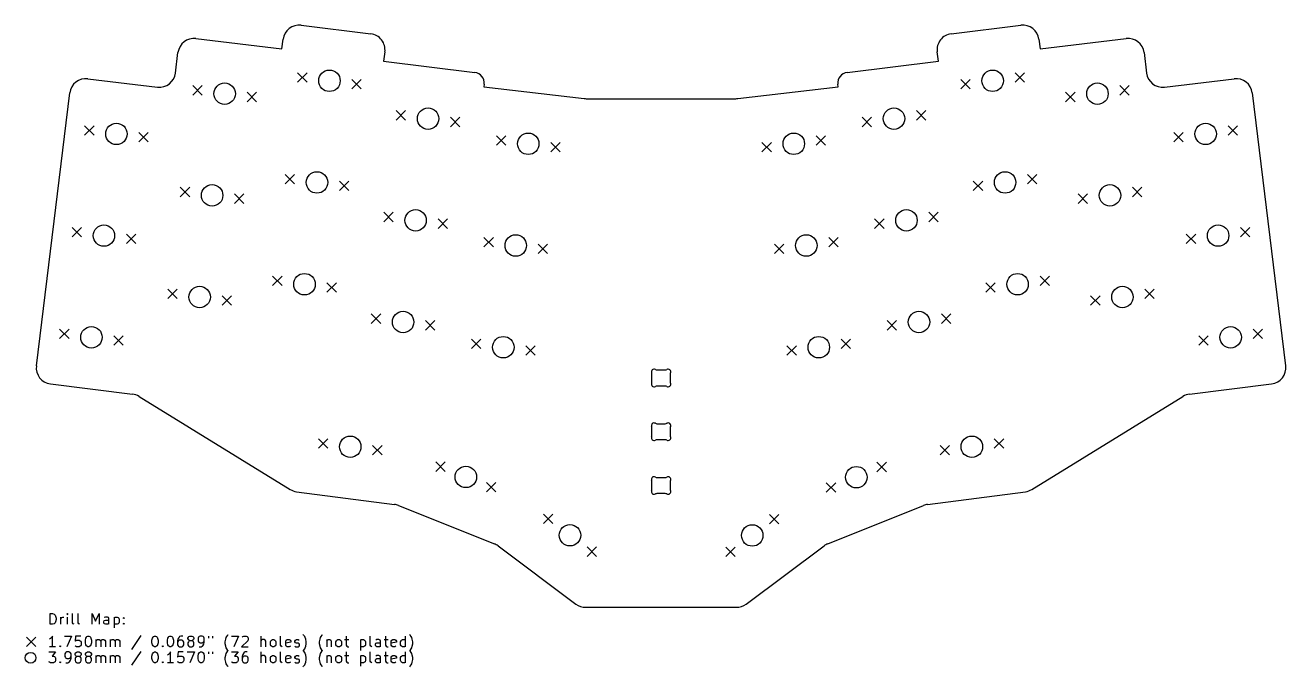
# Model space of a CAD drawing. Extents: x 3.05 to 12.28, y -8.1 to -3.41.
import ezdxf

# ---------------------------------------------------------------- set-up
doc = ezdxf.new("R2010")
doc.units = 0
doc.header["$MEASUREMENT"] = 0
doc.layers.add('BLACK', color=7, linetype='CONTINUOUS')

msp = doc.modelspace()

# ---------------------------------------------------------------- linework, layer by layer
at = {"layer": 'BLACK', "linetype": 'CONTINUOUS'}
for p, q in [((5.073, -3.4065), (5.5834, -3.4685)), ((9.8301, -3.4685), (10.3404, -3.4065)), ((4.3037, -3.503), (4.9327, -3.5794)), ((10.4807, -3.5794), (11.1098, -3.503)), ((4.9327, -3.5794), (4.9416, -3.509)), ((10.4719, -3.509), (10.4807, -3.5794)), ((4.1538, -3.7559), (4.1722, -3.6058)), ((5.6861, -3.6017), (5.6768, -3.6699)), ((5.6768, -3.6699), (6.3442, -3.7511)), ((9.0692, -3.7511), (9.7367, -3.6699)), ((9.7367, -3.6699), (9.7273, -3.6017)), ((11.2412, -3.6058), (11.2597, -3.7559)), ((5.0478, -3.7538), (5.1167, -3.8227)), ((5.1167, -3.7538), (5.0478, -3.8227)), ((10.2971, -3.7538), (10.366, -3.8227)), ((10.366, -3.7538), (10.2971, -3.8227)), ((3.5122, -3.798), (4.0226, -3.8588)), ((4.2807, -3.848), (4.3496, -3.9169)), ((4.3496, -3.848), (4.2807, -3.9169)), ((5.4449, -3.8026), (5.5138, -3.8715)), ((5.5138, -3.8026), (5.4449, -3.8715)), ((6.4131, -3.8373), (6.4111, -3.8569)), ((6.4111, -3.8569), (7.1444, -3.9427)), ((8.2691, -3.9427), (9.0024, -3.8569)), ((9.0024, -3.8569), (9.0004, -3.8373)), ((9.9001, -3.8026), (9.969, -3.8715)), ((9.969, -3.8026), (9.9001, -3.8715)), ((11.0643, -3.848), (11.1332, -3.9169)), ((11.1332, -3.848), (11.0643, -3.9169)), ((11.3909, -3.8588), (11.9013, -3.798)), ((3.136, -5.8993), (3.381, -3.9009)), ((4.6777, -3.8968), (4.7466, -3.9657)), ((4.7466, -3.8968), (4.6777, -3.9657)), ((7.1581, -3.9435), (8.2554, -3.9435)), ((10.6673, -3.8968), (10.7362, -3.9657)), ((10.7362, -3.8968), (10.6673, -3.9657)), ((12.0325, -3.9009), (12.2774, -5.8993)), ((5.7694, -4.0308), (5.8383, -4.0997)), ((5.8383, -4.0308), (5.7694, -4.0997)), ((9.5756, -4.0308), (9.6445, -4.0997)), ((9.6445, -4.0308), (9.5756, -4.0997)), ((3.4889, -4.1425), (3.5578, -4.2114)), ((3.5578, -4.1425), (3.4889, -4.2114)), ((6.1664, -4.0796), (6.2353, -4.1485)), ((6.2353, -4.0796), (6.1664, -4.1485)), ((9.1785, -4.0796), (9.2474, -4.1485)), ((9.2474, -4.0796), (9.1785, -4.1485)), ((11.856, -4.1425), (11.9249, -4.2114)), ((11.9249, -4.1425), (11.856, -4.2114)), ((3.886, -4.1913), (3.9549, -4.2602)), ((3.9549, -4.1913), (3.886, -4.2602)), ((6.5024, -4.215), (6.5713, -4.2839)), ((6.5713, -4.215), (6.5024, -4.2839)), ((8.8426, -4.215), (8.9115, -4.2839)), ((8.9115, -4.215), (8.8426, -4.2839)), ((11.459, -4.1913), (11.5279, -4.2602)), ((11.5279, -4.1913), (11.459, -4.2602)), ((6.8994, -4.2638), (6.9683, -4.3327)), ((6.9683, -4.2638), (6.8994, -4.3327)), ((8.4456, -4.2638), (8.5145, -4.3327)), ((8.5145, -4.2638), (8.4456, -4.3327)), ((4.9564, -4.4982), (5.0253, -4.5671)), ((5.0253, -4.4982), (4.9564, -4.5671)), ((10.3885, -4.4982), (10.4574, -4.5671)), ((10.4574, -4.4982), (10.3885, -4.5671)), ((4.1893, -4.5924), (4.2582, -4.6613)), ((4.2582, -4.5924), (4.1893, -4.6613)), ((5.3535, -4.5469), (5.4224, -4.6158)), ((5.4224, -4.5469), (5.3535, -4.6158)), ((9.9915, -4.5469), (10.0604, -4.6158)), ((10.0604, -4.5469), (9.9915, -4.6158)), ((11.1557, -4.5924), (11.2246, -4.6613)), ((11.2246, -4.5924), (11.1557, -4.6613)), ((4.5863, -4.6411), (4.6552, -4.71)), ((4.6552, -4.6411), (4.5863, -4.71)), ((10.7587, -4.6411), (10.8276, -4.71)), ((10.8276, -4.6411), (10.7587, -4.71)), ((5.678, -4.7752), (5.7469, -4.8441)), ((5.7469, -4.7752), (5.678, -4.8441)), ((9.667, -4.7752), (9.7359, -4.8441)), ((9.7359, -4.7752), (9.667, -4.8441)), ((3.3976, -4.8869), (3.4664, -4.9558)), ((3.4664, -4.8869), (3.3976, -4.9558)), ((6.075, -4.8239), (6.1439, -4.8928)), ((6.1439, -4.8239), (6.075, -4.8928)), ((9.2699, -4.8239), (9.3388, -4.8928)), ((9.3388, -4.8239), (9.2699, -4.8928)), ((11.9474, -4.8869), (12.0163, -4.9558)), ((12.0163, -4.8869), (11.9474, -4.9558)), ((3.7946, -4.9356), (3.8635, -5.0045)), ((3.8635, -4.9356), (3.7946, -5.0045)), ((6.411, -4.9594), (6.4799, -5.0283)), ((6.4799, -4.9594), (6.411, -5.0283)), ((8.934, -4.9594), (9.0029, -5.0283)), ((9.0029, -4.9594), (8.934, -5.0283)), ((11.5504, -4.9356), (11.6193, -5.0045)), ((11.6193, -4.9356), (11.5504, -5.0045)), ((6.808, -5.0081), (6.8769, -5.077)), ((6.8769, -5.0081), (6.808, -5.077)), ((8.537, -5.0081), (8.6059, -5.077)), ((8.6059, -5.0081), (8.537, -5.077)), ((4.8651, -5.2425), (4.9339, -5.3114)), ((4.9339, -5.2425), (4.8651, -5.3114)), ((10.4799, -5.2425), (10.5488, -5.3114)), ((10.5488, -5.2425), (10.4799, -5.3114)), ((4.0979, -5.3368), (4.1668, -5.4057)), ((4.1668, -5.3368), (4.0979, -5.4057)), ((5.2621, -5.2913), (5.331, -5.3602)), ((5.331, -5.2913), (5.2621, -5.3602)), ((10.0829, -5.2913), (10.1518, -5.3602)), ((10.1518, -5.2913), (10.0829, -5.3602)), ((11.2471, -5.3368), (11.316, -5.4057)), ((11.316, -5.3368), (11.2471, -5.4057)), ((4.4949, -5.3855), (4.5638, -5.4544)), ((4.5638, -5.3855), (4.4949, -5.4544)), ((10.8501, -5.3855), (10.919, -5.4544)), ((10.919, -5.3855), (10.8501, -5.4544)), ((5.5866, -5.5196), (5.6555, -5.5884)), ((5.6555, -5.5196), (5.5866, -5.5884)), ((9.7584, -5.5196), (9.8273, -5.5884)), ((9.8273, -5.5196), (9.7584, -5.5884)), ((5.9836, -5.5683), (6.0525, -5.6372)), ((6.0525, -5.5683), (5.9836, -5.6372)), ((9.3613, -5.5683), (9.4302, -5.6372)), ((9.4302, -5.5683), (9.3613, -5.6372)), ((3.3062, -5.6312), (3.3751, -5.7001)), ((3.3751, -5.6312), (3.3062, -5.7001)), ((3.7032, -5.68), (3.7721, -5.7489)), ((3.7721, -5.68), (3.7032, -5.7489)), ((6.3196, -5.7038), (6.3885, -5.7727)), ((6.3885, -5.7038), (6.3196, -5.7727)), ((9.0254, -5.7038), (9.0943, -5.7727)), ((9.0943, -5.7038), (9.0254, -5.7727)), ((11.6418, -5.68), (11.7107, -5.7489)), ((11.7107, -5.68), (11.6418, -5.7489)), ((12.0388, -5.6312), (12.1077, -5.7001)), ((12.1077, -5.6312), (12.0388, -5.7001)), ((6.7166, -5.7525), (6.7855, -5.8214)), ((6.7855, -5.7525), (6.7166, -5.8214)), ((8.6284, -5.7525), (8.6973, -5.8214)), ((8.6973, -5.7525), (8.6284, -5.8214)), ((7.64, -6.0156), (7.64, -5.9602)), ((7.6757, -5.9288), (7.7382, -5.9288)), ((7.7739, -5.9602), (7.7739, -6.0156)), ((3.2387, -6.0309), (3.8403, -6.1057)), ((7.7382, -6.0469), (7.6757, -6.0469)), ((11.5732, -6.1057), (12.1748, -6.0309)), ((3.8877, -6.1224), (4.9938, -6.8042)), ((10.4197, -6.8042), (11.5258, -6.1224)), ((7.64, -6.4093), (7.64, -6.3539)), ((7.6757, -6.3225), (7.7382, -6.3225)), ((7.7739, -6.3539), (7.7739, -6.4093)), ((5.1998, -6.4327), (5.2687, -6.5016)), ((5.2687, -6.4327), (5.1998, -6.5016)), ((7.7382, -6.4406), (7.6757, -6.4406)), ((10.1452, -6.4327), (10.2141, -6.5016)), ((10.2141, -6.4327), (10.1452, -6.5016)), ((5.5968, -6.4815), (5.6657, -6.5504)), ((5.6657, -6.4815), (5.5968, -6.5504)), ((9.7482, -6.4815), (9.8171, -6.5504)), ((9.8171, -6.4815), (9.7482, -6.5504)), ((6.0587, -6.6029), (6.1276, -6.6718)), ((6.1276, -6.6029), (6.0587, -6.6718)), ((9.2871, -6.6049), (9.356, -6.6738)), ((9.356, -6.6049), (9.2871, -6.6738)), ((7.6757, -6.7162), (7.7382, -6.7162)), ((5.0405, -6.8208), (5.7566, -6.9141)), ((6.4296, -6.7528), (6.4985, -6.8217)), ((6.4985, -6.7528), (6.4296, -6.8217)), ((7.64, -6.803), (7.64, -6.7476)), ((7.7739, -6.7476), (7.7739, -6.803)), ((8.9162, -6.7547), (8.9851, -6.8236)), ((8.9851, -6.7547), (8.9162, -6.8236)), ((9.6569, -6.9141), (10.3729, -6.8208)), ((7.7382, -6.8343), (7.6757, -6.8343)), ((5.7851, -6.9215), (6.4872, -7.2016)), ((6.8462, -6.9842), (6.9151, -7.053)), ((6.9151, -6.9842), (6.8462, -7.053)), ((8.4995, -6.9861), (8.5684, -7.055)), ((8.5684, -6.9861), (8.4995, -7.055)), ((8.9263, -7.2016), (9.6284, -6.9215)), ((6.5141, -7.2166), (7.0843, -7.6425)), ((7.1657, -7.2249), (7.2346, -7.2938)), ((7.2346, -7.2249), (7.1657, -7.2938)), ((8.1801, -7.2268), (8.249, -7.2957)), ((8.249, -7.2268), (8.1801, -7.2957)), ((8.3291, -7.6425), (8.8994, -7.2166)), ((3.2359, -7.7906), (3.2359, -7.7118)), ((3.2359, -7.7118), (3.2546, -7.7118)), ((3.2546, -7.7118), (3.2659, -7.7156)), ((3.2659, -7.7156), (3.2734, -7.7231)), ((3.2734, -7.7231), (3.2771, -7.7306)), ((3.2771, -7.7306), (3.2809, -7.7456)), ((3.2809, -7.7456), (3.2809, -7.7568)), ((3.3146, -7.7906), (3.3146, -7.7381)), ((3.3146, -7.7531), (3.3183, -7.7456)), ((3.3183, -7.7456), (3.3221, -7.7418)), ((3.3221, -7.7418), (3.3296, -7.7381)), ((3.3296, -7.7381), (3.3371, -7.7381)), ((3.3633, -7.7118), (3.3596, -7.7156)), ((3.3596, -7.7156), (3.3633, -7.7193)), ((3.3671, -7.7156), (3.3633, -7.7118)), ((3.3633, -7.7118), (3.3633, -7.7193)), ((3.3633, -7.7193), (3.3671, -7.7156)), ((3.3633, -7.7906), (3.3633, -7.7381)), ((3.4008, -7.7793), (3.4008, -7.7118)), ((3.4421, -7.7793), (3.4421, -7.7118)), ((3.5433, -7.7906), (3.5433, -7.7118)), ((3.5433, -7.7118), (3.5696, -7.7681)), ((3.5696, -7.7681), (3.5958, -7.7118)), ((3.5958, -7.7118), (3.5958, -7.7906)), ((3.6408, -7.7381), (3.6333, -7.7418)), ((3.6558, -7.7381), (3.6408, -7.7381)), ((3.6633, -7.7418), (3.6558, -7.7381)), ((3.6671, -7.7493), (3.6633, -7.7418)), ((3.7045, -7.7381), (3.7045, -7.8168)), ((3.7045, -7.7418), (3.712, -7.7381)), ((3.712, -7.7381), (3.727, -7.7381)), ((3.727, -7.7381), (3.7345, -7.7418)), ((3.7345, -7.7418), (3.7383, -7.7456)), ((3.7383, -7.7456), (3.742, -7.7531)), ((3.772, -7.7456), (3.7758, -7.7418)), ((3.7758, -7.7493), (3.772, -7.7456)), ((3.7758, -7.7418), (3.7795, -7.7456)), ((3.7758, -7.7418), (3.7758, -7.7493)), ((3.7795, -7.7456), (3.7758, -7.7493)), ((7.155, -7.666), (8.2584, -7.666)), ((3.2546, -7.7906), (3.2359, -7.7906)), ((3.2659, -7.7868), (3.2546, -7.7906)), ((3.2734, -7.7793), (3.2659, -7.7868)), ((3.2771, -7.7718), (3.2734, -7.7793)), ((3.2809, -7.7568), (3.2771, -7.7718)), ((3.4046, -7.7868), (3.4008, -7.7793)), ((3.4121, -7.7906), (3.4046, -7.7868)), ((3.4458, -7.7868), (3.4421, -7.7793)), ((3.4533, -7.7906), (3.4458, -7.7868)), ((3.6296, -7.7718), (3.6333, -7.7643)), ((3.6296, -7.7793), (3.6296, -7.7718)), ((3.6333, -7.7868), (3.6296, -7.7793)), ((3.6333, -7.7643), (3.6408, -7.7606)), ((3.6408, -7.7906), (3.6333, -7.7868)), ((3.6408, -7.7606), (3.6596, -7.7606)), ((3.6596, -7.7906), (3.6408, -7.7906)), ((3.6596, -7.7606), (3.6671, -7.7568)), ((3.6671, -7.7868), (3.6596, -7.7906)), ((3.6671, -7.7906), (3.6671, -7.7493)), ((3.712, -7.7906), (3.7045, -7.7868)), ((3.727, -7.7906), (3.712, -7.7906)), ((3.7345, -7.7868), (3.727, -7.7906)), ((3.7383, -7.7831), (3.7345, -7.7868)), ((3.742, -7.7756), (3.7383, -7.7831)), ((3.742, -7.7531), (3.742, -7.7756)), ((3.772, -7.7868), (3.7758, -7.7831)), ((3.7758, -7.7906), (3.772, -7.7868)), ((3.7758, -7.7831), (3.7795, -7.7868)), ((3.7758, -7.7831), (3.7758, -7.7906)), ((3.7795, -7.7868), (3.7758, -7.7906)), ((3.0643, -7.8855), (3.1332, -7.9544)), ((3.1332, -7.8855), (3.0643, -7.9544)), ((3.2396, -7.8959), (3.2321, -7.8997)), ((3.2471, -7.8884), (3.2396, -7.8959)), ((3.2546, -7.8772), (3.2471, -7.8884)), ((3.2546, -7.9559), (3.2546, -7.8772)), ((3.3408, -7.8772), (3.3933, -7.8772)), ((3.3933, -7.8772), (3.3596, -7.9559)), ((3.4233, -7.8772), (3.4196, -7.9147)), ((3.4196, -7.9147), (3.4233, -7.9109)), ((3.4608, -7.8772), (3.4233, -7.8772)), ((3.4233, -7.9109), (3.4308, -7.9072)), ((3.4308, -7.9072), (3.4496, -7.9072)), ((3.4496, -7.9072), (3.4571, -7.9109)), ((3.4571, -7.9109), (3.4608, -7.9147)), ((3.4608, -7.9147), (3.4646, -7.9222)), ((3.4646, -7.9222), (3.4646, -7.9409)), ((3.4946, -7.9072), (3.4983, -7.8922)), ((3.4946, -7.9259), (3.4946, -7.9072)), ((3.4983, -7.9409), (3.4946, -7.9259)), ((3.4983, -7.8922), (3.5021, -7.8847)), ((3.5021, -7.8847), (3.5058, -7.8809)), ((3.5058, -7.8809), (3.5133, -7.8772)), ((3.5133, -7.8772), (3.5208, -7.8772)), ((3.5208, -7.8772), (3.5283, -7.8809)), ((3.5283, -7.8809), (3.5321, -7.8847)), ((3.5321, -7.8847), (3.5358, -7.8922)), ((3.5358, -7.8922), (3.5396, -7.9072)), ((3.5396, -7.9259), (3.5358, -7.9409)), ((3.5396, -7.9072), (3.5396, -7.9259)), ((3.5733, -7.9559), (3.5733, -7.9034)), ((3.5733, -7.9109), (3.5771, -7.9072)), ((3.5771, -7.9072), (3.5846, -7.9034)), ((3.5846, -7.9034), (3.5958, -7.9034)), ((3.5958, -7.9034), (3.6033, -7.9072)), ((3.6033, -7.9072), (3.6071, -7.9147)), ((3.6071, -7.9147), (3.6108, -7.9072)), ((3.6071, -7.9147), (3.6071, -7.9559)), ((3.6108, -7.9072), (3.6183, -7.9034)), ((3.6183, -7.9034), (3.6296, -7.9034)), ((3.6296, -7.9034), (3.6371, -7.9072)), ((3.6371, -7.9072), (3.6408, -7.9147)), ((3.6408, -7.9147), (3.6408, -7.9559)), ((3.6783, -7.9559), (3.6783, -7.9034)), ((3.6783, -7.9109), (3.6821, -7.9072)), ((3.6821, -7.9072), (3.6895, -7.9034)), ((3.6895, -7.9034), (3.7008, -7.9034)), ((3.7008, -7.9034), (3.7083, -7.9072)), ((3.7083, -7.9072), (3.712, -7.9147)), ((3.712, -7.9147), (3.7158, -7.9072)), ((3.712, -7.9147), (3.712, -7.9559)), ((3.7158, -7.9072), (3.7233, -7.9034)), ((3.7233, -7.9034), (3.7345, -7.9034)), ((3.7345, -7.9034), (3.742, -7.9072)), ((3.742, -7.9072), (3.7458, -7.9147)), ((3.7458, -7.9147), (3.7458, -7.9559)), ((3.8995, -7.8734), (3.832, -7.9747)), ((3.982, -7.9072), (3.9858, -7.8922)), ((3.982, -7.9259), (3.982, -7.9072)), ((3.9858, -7.9409), (3.982, -7.9259)), ((3.9858, -7.8922), (3.9895, -7.8847)), ((3.9895, -7.8847), (3.9933, -7.8809)), ((3.9933, -7.8809), (4.0008, -7.8772)), ((4.0008, -7.8772), (4.0083, -7.8772)), ((4.0083, -7.8772), (4.0158, -7.8809)), ((4.0158, -7.8809), (4.0195, -7.8847)), ((4.0195, -7.8847), (4.0233, -7.8922)), ((4.0233, -7.8922), (4.027, -7.9072)), ((4.027, -7.9259), (4.0233, -7.9409)), ((4.027, -7.9072), (4.027, -7.9259)), ((4.0945, -7.9072), (4.0982, -7.8922)), ((4.0945, -7.9259), (4.0945, -7.9072)), ((4.0982, -7.9409), (4.0945, -7.9259)), ((4.0982, -7.8922), (4.102, -7.8847)), ((4.102, -7.8847), (4.1057, -7.8809)), ((4.1057, -7.8809), (4.1132, -7.8772)), ((4.1132, -7.8772), (4.1207, -7.8772)), ((4.1207, -7.8772), (4.1282, -7.8809)), ((4.1282, -7.8809), (4.132, -7.8847)), ((4.132, -7.8847), (4.1357, -7.8922)), ((4.1357, -7.8922), (4.1395, -7.9072)), ((4.1395, -7.9259), (4.1357, -7.9409)), ((4.1395, -7.9072), (4.1395, -7.9259)), ((4.1732, -7.8959), (4.1695, -7.9109)), ((4.1695, -7.9109), (4.1695, -7.9409)), ((4.1732, -7.9147), (4.1695, -7.9222)), ((4.1807, -7.8847), (4.1732, -7.8959)), ((4.177, -7.9109), (4.1732, -7.9147)), ((4.1845, -7.9072), (4.177, -7.9109)), ((4.1845, -7.8809), (4.1807, -7.8847)), ((4.192, -7.8772), (4.1845, -7.8809)), ((4.1995, -7.9072), (4.1845, -7.9072)), ((4.207, -7.8772), (4.192, -7.8772)), ((4.207, -7.9109), (4.1995, -7.9072)), ((4.2107, -7.9147), (4.207, -7.9109)), ((4.2145, -7.9222), (4.2107, -7.9147)), ((4.2145, -7.9409), (4.2145, -7.9222)), ((4.2445, -7.8922), (4.2482, -7.8847)), ((4.2445, -7.8959), (4.2445, -7.8922)), ((4.2482, -7.9034), (4.2445, -7.8959)), ((4.2482, -7.9184), (4.2445, -7.9259)), ((4.2445, -7.9259), (4.2445, -7.9409)), ((4.2482, -7.8847), (4.252, -7.8809)), ((4.252, -7.9072), (4.2482, -7.9034)), ((4.252, -7.9147), (4.2482, -7.9184)), ((4.252, -7.8809), (4.2595, -7.8772)), ((4.2595, -7.9109), (4.252, -7.9072)), ((4.2595, -7.9109), (4.252, -7.9147)), ((4.2595, -7.8772), (4.2745, -7.8772)), ((4.2745, -7.9109), (4.2595, -7.9109)), ((4.2745, -7.8772), (4.282, -7.8809)), ((4.282, -7.9072), (4.2745, -7.9109)), ((4.282, -7.9147), (4.2745, -7.9109)), ((4.282, -7.8809), (4.2857, -7.8847)), ((4.2857, -7.9034), (4.282, -7.9072)), ((4.2857, -7.9184), (4.282, -7.9147)), ((4.2857, -7.8847), (4.2895, -7.8922)), ((4.2895, -7.8959), (4.2857, -7.9034)), ((4.2895, -7.9259), (4.2857, -7.9184)), ((4.2895, -7.8922), (4.2895, -7.8959)), ((4.2895, -7.9409), (4.2895, -7.9259)), ((4.3232, -7.8847), (4.3195, -7.8922)), ((4.3195, -7.8922), (4.3195, -7.9109)), ((4.3195, -7.9109), (4.3232, -7.9184)), ((4.327, -7.8809), (4.3232, -7.8847)), ((4.3232, -7.9184), (4.327, -7.9222)), ((4.3345, -7.8772), (4.327, -7.8809)), ((4.327, -7.9222), (4.3345, -7.9259)), ((4.3495, -7.8772), (4.3345, -7.8772)), ((4.3345, -7.9259), (4.3495, -7.9259)), ((4.357, -7.8809), (4.3495, -7.8772)), ((4.3495, -7.9259), (4.357, -7.9222)), ((4.3607, -7.8847), (4.357, -7.8809)), ((4.357, -7.9222), (4.3607, -7.9184)), ((4.3645, -7.8922), (4.3607, -7.8847)), ((4.3607, -7.9184), (4.3645, -7.9109)), ((4.3607, -7.9372), (4.3645, -7.9222)), ((4.3645, -7.9222), (4.3645, -7.8922)), ((4.3945, -7.8772), (4.3945, -7.8922)), ((4.4245, -7.8772), (4.4245, -7.8922)), ((4.5182, -7.9184), (4.5219, -7.8997)), ((4.5182, -7.9334), (4.5182, -7.9184)), ((4.5219, -7.8997), (4.5257, -7.8884)), ((4.5257, -7.8884), (4.5294, -7.8809)), ((4.5294, -7.8809), (4.5369, -7.8697)), ((4.5369, -7.8697), (4.5407, -7.8659)), ((4.5632, -7.8772), (4.6157, -7.8772)), ((4.6157, -7.8772), (4.5819, -7.9559)), ((4.6832, -7.9109), (4.6382, -7.9559)), ((4.6419, -7.8847), (4.6457, -7.8809)), ((4.6457, -7.8809), (4.6532, -7.8772)), ((4.6532, -7.8772), (4.6719, -7.8772)), ((4.6719, -7.8772), (4.6794, -7.8809)), ((4.6794, -7.8809), (4.6832, -7.8847)), ((4.6832, -7.8847), (4.6869, -7.8922)), ((4.6869, -7.8997), (4.6832, -7.9109)), ((4.6869, -7.8922), (4.6869, -7.8997)), ((4.7807, -7.9559), (4.7807, -7.8772)), ((4.7844, -7.9072), (4.7807, -7.9109)), ((4.7919, -7.9034), (4.7844, -7.9072)), ((4.8032, -7.9034), (4.7919, -7.9034)), ((4.8107, -7.9072), (4.8032, -7.9034)), ((4.8144, -7.9147), (4.8107, -7.9072)), ((4.8144, -7.9559), (4.8144, -7.9147)), ((4.8482, -7.9184), (4.8519, -7.9109)), ((4.8482, -7.9409), (4.8482, -7.9184)), ((4.8519, -7.9109), (4.8557, -7.9072)), ((4.8557, -7.9072), (4.8632, -7.9034)), ((4.8632, -7.9034), (4.8744, -7.9034)), ((4.8744, -7.9034), (4.8819, -7.9072)), ((4.8819, -7.9072), (4.8857, -7.9109)), ((4.8857, -7.9109), (4.8894, -7.9184)), ((4.8894, -7.9184), (4.8894, -7.9409)), ((4.9231, -7.9447), (4.9231, -7.8772)), ((4.9606, -7.9147), (4.9644, -7.9072)), ((4.9606, -7.9447), (4.9606, -7.9147)), ((4.9981, -7.9222), (4.9606, -7.9297)), ((4.9644, -7.9072), (4.9719, -7.9034)), ((4.9719, -7.9034), (4.9869, -7.9034)), ((4.9869, -7.9034), (4.9944, -7.9072)), ((4.9944, -7.9072), (4.9981, -7.9147)), ((4.9981, -7.9147), (4.9981, -7.9222)), ((5.0281, -7.9147), (5.0319, -7.9072)), ((5.0281, -7.9184), (5.0281, -7.9147)), ((5.0319, -7.9259), (5.0281, -7.9184)), ((5.0319, -7.9072), (5.0394, -7.9034)), ((5.0394, -7.9297), (5.0319, -7.9259)), ((5.0394, -7.9034), (5.0506, -7.9034)), ((5.0506, -7.9297), (5.0394, -7.9297)), ((5.0506, -7.9034), (5.0581, -7.9072)), ((5.0581, -7.9334), (5.0506, -7.9297)), ((5.0919, -7.8697), (5.0881, -7.8659)), ((5.0994, -7.8809), (5.0919, -7.8697)), ((5.1031, -7.8884), (5.0994, -7.8809)), ((5.1069, -7.8997), (5.1031, -7.8884)), ((5.1106, -7.9184), (5.1069, -7.8997)), ((5.1106, -7.9334), (5.1106, -7.9184)), ((5.2081, -7.9184), (5.2119, -7.8997)), ((5.2081, -7.9334), (5.2081, -7.9184)), ((5.2119, -7.8997), (5.2156, -7.8884)), ((5.2156, -7.8884), (5.2194, -7.8809)), ((5.2194, -7.8809), (5.2269, -7.8697)), ((5.2269, -7.8697), (5.2306, -7.8659)), ((5.2606, -7.9034), (5.2606, -7.9559)), ((5.2606, -7.9109), (5.2644, -7.9072)), ((5.2644, -7.9072), (5.2719, -7.9034)), ((5.2719, -7.9034), (5.2831, -7.9034)), ((5.2831, -7.9034), (5.2906, -7.9072)), ((5.2906, -7.9072), (5.2943, -7.9147)), ((5.2943, -7.9147), (5.2943, -7.9559)), ((5.3281, -7.9184), (5.3318, -7.9109)), ((5.3281, -7.9409), (5.3281, -7.9184)), ((5.3318, -7.9109), (5.3356, -7.9072)), ((5.3356, -7.9072), (5.3431, -7.9034)), ((5.3431, -7.9034), (5.3543, -7.9034)), ((5.3543, -7.9034), (5.3618, -7.9072)), ((5.3618, -7.9072), (5.3656, -7.9109)), ((5.3656, -7.9109), (5.3693, -7.9184)), ((5.3693, -7.9184), (5.3693, -7.9409)), ((5.3918, -7.9034), (5.4218, -7.9034)), ((5.4031, -7.8772), (5.4031, -7.9447)), ((5.5081, -7.9034), (5.5081, -7.9822)), ((5.5081, -7.9072), (5.5156, -7.9034)), ((5.5156, -7.9034), (5.5306, -7.9034)), ((5.5306, -7.9034), (5.5381, -7.9072)), ((5.5381, -7.9072), (5.5418, -7.9109)), ((5.5418, -7.9109), (5.5456, -7.9184)), ((5.5456, -7.9184), (5.5456, -7.9409)), ((5.5793, -7.9447), (5.5793, -7.8772)), ((5.6168, -7.9372), (5.6206, -7.9297)), ((5.6281, -7.9034), (5.6206, -7.9072)), ((5.6206, -7.9297), (5.6281, -7.9259)), ((5.6431, -7.9034), (5.6281, -7.9034)), ((5.6281, -7.9259), (5.6468, -7.9259)), ((5.6506, -7.9072), (5.6431, -7.9034)), ((5.6468, -7.9259), (5.6543, -7.9222)), ((5.6543, -7.9147), (5.6506, -7.9072)), ((5.6543, -7.9559), (5.6543, -7.9147)), ((5.6806, -7.9034), (5.7105, -7.9034)), ((5.6918, -7.8772), (5.6918, -7.9447)), ((5.733, -7.9147), (5.7368, -7.9072)), ((5.733, -7.9447), (5.733, -7.9147)), ((5.7705, -7.9222), (5.733, -7.9297)), ((5.7368, -7.9072), (5.7443, -7.9034)), ((5.7443, -7.9034), (5.7593, -7.9034)), ((5.7593, -7.9034), (5.7668, -7.9072)), ((5.7668, -7.9072), (5.7705, -7.9147)), ((5.7705, -7.9147), (5.7705, -7.9222)), ((5.8005, -7.9184), (5.8043, -7.9109)), ((5.8005, -7.9409), (5.8005, -7.9184)), ((5.8043, -7.9109), (5.808, -7.9072)), ((5.808, -7.9072), (5.8155, -7.9034)), ((5.8155, -7.9034), (5.8305, -7.9034)), ((5.8305, -7.9034), (5.838, -7.9072)), ((5.838, -7.9559), (5.838, -7.8772)), ((5.8718, -7.8697), (5.868, -7.8659)), ((5.8793, -7.8809), (5.8718, -7.8697)), ((5.883, -7.8884), (5.8793, -7.8809)), ((5.8868, -7.8997), (5.883, -7.8884)), ((5.8905, -7.9184), (5.8868, -7.8997)), ((5.8905, -7.9334), (5.8905, -7.9184)), ((3.2284, -7.9933), (3.2771, -7.9933)), ((3.2771, -7.9559), (3.2321, -7.9559)), ((3.2771, -7.9933), (3.2509, -8.0233)), ((3.2509, -8.0233), (3.2621, -8.0233)), ((3.2621, -8.0233), (3.2696, -8.0271)), ((3.3071, -7.9522), (3.3108, -7.9484)), ((3.3108, -7.9559), (3.3071, -7.9522)), ((3.3108, -7.9484), (3.3146, -7.9522)), ((3.3108, -7.9484), (3.3108, -7.9559)), ((3.3146, -7.9522), (3.3108, -7.9559)), ((3.3483, -8.0008), (3.3446, -8.0083)), ((3.3446, -8.0083), (3.3446, -8.0271)), ((3.3521, -7.9971), (3.3483, -8.0008)), ((3.3596, -7.9933), (3.3521, -7.9971)), ((3.3746, -7.9933), (3.3596, -7.9933)), ((3.3821, -7.9971), (3.3746, -7.9933)), ((3.3858, -8.0008), (3.3821, -7.9971)), ((3.3896, -8.0083), (3.3858, -8.0008)), ((3.3896, -8.0383), (3.3896, -8.0083)), ((3.4233, -7.9522), (3.4196, -7.9484)), ((3.4196, -8.0083), (3.4233, -8.0008)), ((3.4196, -8.0121), (3.4196, -8.0083)), ((3.4233, -8.0196), (3.4196, -8.0121)), ((3.4308, -7.9559), (3.4233, -7.9522)), ((3.4233, -8.0008), (3.4271, -7.9971)), ((3.4271, -8.0233), (3.4233, -8.0196)), ((3.4271, -7.9971), (3.4346, -7.9933)), ((3.4346, -8.0271), (3.4271, -8.0233)), ((3.4496, -7.9559), (3.4308, -7.9559)), ((3.4346, -7.9933), (3.4496, -7.9933)), ((3.4571, -7.9522), (3.4496, -7.9559)), ((3.4496, -7.9933), (3.4571, -7.9971)), ((3.4571, -8.0233), (3.4496, -8.0271)), ((3.4608, -7.9484), (3.4571, -7.9522)), ((3.4571, -7.9971), (3.4608, -8.0008)), ((3.4608, -8.0196), (3.4571, -8.0233)), ((3.4646, -7.9409), (3.4608, -7.9484)), ((3.4608, -8.0008), (3.4646, -8.0083)), ((3.4646, -8.0121), (3.4608, -8.0196)), ((3.4646, -8.0083), (3.4646, -8.0121)), ((3.4946, -8.0083), (3.4983, -8.0008)), ((3.4946, -8.0121), (3.4946, -8.0083)), ((3.4983, -8.0196), (3.4946, -8.0121)), ((3.5021, -7.9484), (3.4983, -7.9409)), ((3.4983, -8.0008), (3.5021, -7.9971)), ((3.5021, -8.0233), (3.4983, -8.0196)), ((3.5058, -7.9522), (3.5021, -7.9484)), ((3.5021, -7.9971), (3.5096, -7.9933)), ((3.5096, -8.0271), (3.5021, -8.0233)), ((3.5133, -7.9559), (3.5058, -7.9522)), ((3.5096, -7.9933), (3.5246, -7.9933)), ((3.5208, -7.9559), (3.5133, -7.9559)), ((3.5283, -7.9522), (3.5208, -7.9559)), ((3.5246, -7.9933), (3.5321, -7.9971)), ((3.5321, -8.0233), (3.5246, -8.0271)), ((3.5321, -7.9484), (3.5283, -7.9522)), ((3.5358, -7.9409), (3.5321, -7.9484)), ((3.5321, -7.9971), (3.5358, -8.0008)), ((3.5358, -8.0196), (3.5321, -8.0233)), ((3.5358, -8.0008), (3.5396, -8.0083)), ((3.5396, -8.0121), (3.5358, -8.0196)), ((3.5396, -8.0083), (3.5396, -8.0121)), ((3.5733, -8.0721), (3.5733, -8.0196)), ((3.5733, -8.0271), (3.5771, -8.0233)), ((3.5771, -8.0233), (3.5846, -8.0196)), ((3.5846, -8.0196), (3.5958, -8.0196)), ((3.5958, -8.0196), (3.6033, -8.0233)), ((3.6033, -8.0233), (3.6071, -8.0308)), ((3.6071, -8.0308), (3.6108, -8.0233)), ((3.6108, -8.0233), (3.6183, -8.0196)), ((3.6183, -8.0196), (3.6296, -8.0196)), ((3.6296, -8.0196), (3.6371, -8.0233)), ((3.6371, -8.0233), (3.6408, -8.0308)), ((3.6783, -8.0721), (3.6783, -8.0196)), ((3.6783, -8.0271), (3.6821, -8.0233)), ((3.6821, -8.0233), (3.6895, -8.0196)), ((3.6895, -8.0196), (3.7008, -8.0196)), ((3.7008, -8.0196), (3.7083, -8.0233)), ((3.7083, -8.0233), (3.712, -8.0308)), ((3.712, -8.0308), (3.7158, -8.0233)), ((3.7158, -8.0233), (3.7233, -8.0196)), ((3.7233, -8.0196), (3.7345, -8.0196)), ((3.7345, -8.0196), (3.742, -8.0233)), ((3.742, -8.0233), (3.7458, -8.0308)), ((3.8995, -7.9896), (3.832, -8.0908)), ((3.982, -8.0233), (3.9858, -8.0083)), ((3.982, -8.0421), (3.982, -8.0233)), ((3.9895, -7.9484), (3.9858, -7.9409)), ((3.9858, -8.0083), (3.9895, -8.0008)), ((3.9933, -7.9522), (3.9895, -7.9484)), ((3.9895, -8.0008), (3.9933, -7.9971)), ((4.0008, -7.9559), (3.9933, -7.9522)), ((3.9933, -7.9971), (4.0008, -7.9933)), ((4.0083, -7.9559), (4.0008, -7.9559)), ((4.0008, -7.9933), (4.0083, -7.9933)), ((4.0158, -7.9522), (4.0083, -7.9559)), ((4.0083, -7.9933), (4.0158, -7.9971)), ((4.0195, -7.9484), (4.0158, -7.9522)), ((4.0158, -7.9971), (4.0195, -8.0008)), ((4.0233, -7.9409), (4.0195, -7.9484)), ((4.0195, -8.0008), (4.0233, -8.0083)), ((4.0233, -8.0083), (4.027, -8.0233)), ((4.027, -8.0233), (4.027, -8.0421)), ((4.057, -7.9522), (4.0608, -7.9484)), ((4.0608, -7.9559), (4.057, -7.9522)), ((4.0608, -7.9484), (4.0645, -7.9522)), ((4.0608, -7.9484), (4.0608, -7.9559)), ((4.0645, -7.9522), (4.0608, -7.9559)), ((4.102, -8.0121), (4.0945, -8.0158)), ((4.102, -7.9484), (4.0982, -7.9409)), ((4.1057, -7.9522), (4.102, -7.9484)), ((4.1095, -8.0046), (4.102, -8.0121)), ((4.1132, -7.9559), (4.1057, -7.9522)), ((4.117, -7.9933), (4.1095, -8.0046)), ((4.1207, -7.9559), (4.1132, -7.9559)), ((4.117, -8.0721), (4.117, -7.9933)), ((4.1282, -7.9522), (4.1207, -7.9559)), ((4.132, -7.9484), (4.1282, -7.9522)), ((4.1357, -7.9409), (4.132, -7.9484)), ((4.1695, -7.9409), (4.1732, -7.9484)), ((4.1732, -7.9933), (4.1695, -8.0308)), ((4.1732, -7.9484), (4.177, -7.9522)), ((4.2107, -7.9933), (4.1732, -7.9933)), ((4.1732, -8.0271), (4.1807, -8.0233)), ((4.177, -7.9522), (4.1845, -7.9559)), ((4.1807, -8.0233), (4.1995, -8.0233)), ((4.1845, -7.9559), (4.1995, -7.9559)), ((4.1995, -7.9559), (4.207, -7.9522)), ((4.1995, -8.0233), (4.207, -8.0271)), ((4.207, -7.9522), (4.2107, -7.9484)), ((4.2107, -7.9484), (4.2145, -7.9409)), ((4.2407, -7.9933), (4.2932, -7.9933)), ((4.2445, -7.9409), (4.2482, -7.9484)), ((4.2482, -7.9484), (4.252, -7.9522)), ((4.252, -7.9522), (4.2595, -7.9559)), ((4.2595, -7.9559), (4.2745, -7.9559)), ((4.2932, -7.9933), (4.2595, -8.0721)), ((4.2745, -7.9559), (4.282, -7.9522)), ((4.282, -7.9522), (4.2857, -7.9484)), ((4.2857, -7.9484), (4.2895, -7.9409)), ((4.3195, -8.0233), (4.3232, -8.0083)), ((4.3195, -8.0421), (4.3195, -8.0233)), ((4.3232, -8.0083), (4.327, -8.0008)), ((4.327, -7.9559), (4.342, -7.9559)), ((4.327, -8.0008), (4.3307, -7.9971)), ((4.3307, -7.9971), (4.3382, -7.9933)), ((4.3382, -7.9933), (4.3457, -7.9933)), ((4.342, -7.9559), (4.3495, -7.9522)), ((4.3457, -7.9933), (4.3532, -7.9971)), ((4.3495, -7.9522), (4.3532, -7.9484)), ((4.3532, -7.9484), (4.3607, -7.9372)), ((4.3532, -7.9971), (4.357, -8.0008)), ((4.357, -8.0008), (4.3607, -8.0083)), ((4.3607, -8.0083), (4.3645, -8.0233)), ((4.3645, -8.0233), (4.3645, -8.0421)), ((4.3945, -7.9933), (4.3945, -8.0083)), ((4.4245, -7.9933), (4.4245, -8.0083)), ((4.5219, -7.9522), (4.5182, -7.9334)), ((4.5182, -8.0346), (4.5219, -8.0158)), ((4.5257, -7.9634), (4.5219, -7.9522)), ((4.5219, -8.0158), (4.5257, -8.0046)), ((4.5294, -7.9709), (4.5257, -7.9634)), ((4.5257, -8.0046), (4.5294, -7.9971)), ((4.5369, -7.9822), (4.5294, -7.9709)), ((4.5294, -7.9971), (4.5369, -7.9858)), ((4.5369, -7.9858), (4.5407, -7.9821)), ((4.5407, -7.9859), (4.5369, -7.9822)), ((4.5632, -7.9933), (4.6119, -7.9933)), ((4.6119, -7.9933), (4.5857, -8.0233)), ((4.5857, -8.0233), (4.5969, -8.0233)), ((4.5969, -8.0233), (4.6044, -8.0271)), ((4.6382, -7.9559), (4.6869, -7.9559)), ((4.6457, -8.0121), (4.6419, -8.0271)), ((4.6532, -8.0008), (4.6457, -8.0121)), ((4.6569, -8.0233), (4.6494, -8.0271)), ((4.6569, -7.9971), (4.6532, -8.0008)), ((4.6644, -7.9933), (4.6569, -7.9971)), ((4.6719, -8.0233), (4.6569, -8.0233)), ((4.6794, -7.9933), (4.6644, -7.9933)), ((4.6794, -8.0271), (4.6719, -8.0233)), ((4.7807, -8.0721), (4.7807, -7.9933)), ((4.7844, -8.0233), (4.7807, -8.0271)), ((4.7919, -8.0196), (4.7844, -8.0233)), ((4.8032, -8.0196), (4.7919, -8.0196)), ((4.8107, -8.0233), (4.8032, -8.0196)), ((4.8144, -8.0308), (4.8107, -8.0233)), ((4.8519, -7.9484), (4.8482, -7.9409)), ((4.8557, -7.9522), (4.8519, -7.9484)), ((4.8519, -8.0271), (4.8557, -8.0233)), ((4.8632, -7.9559), (4.8557, -7.9522)), ((4.8557, -8.0233), (4.8632, -8.0196)), ((4.8744, -7.9559), (4.8632, -7.9559)), ((4.8632, -8.0196), (4.8744, -8.0196)), ((4.8819, -7.9522), (4.8744, -7.9559)), ((4.8744, -8.0196), (4.8819, -8.0233)), ((4.8857, -7.9484), (4.8819, -7.9522)), ((4.8819, -8.0233), (4.8857, -8.0271)), ((4.8894, -7.9409), (4.8857, -7.9484)), ((4.9269, -7.9522), (4.9231, -7.9447)), ((4.9231, -8.0608), (4.9231, -7.9933)), ((4.9344, -7.9559), (4.9269, -7.9522)), ((4.9644, -7.9522), (4.9606, -7.9447)), ((4.9606, -8.0308), (4.9644, -8.0233)), ((4.9719, -7.9559), (4.9644, -7.9522)), ((4.9644, -8.0233), (4.9719, -8.0196)), ((4.9869, -7.9559), (4.9719, -7.9559)), ((4.9719, -8.0196), (4.9869, -8.0196)), ((4.9944, -7.9522), (4.9869, -7.9559)), ((4.9869, -8.0196), (4.9944, -8.0233)), ((4.9944, -8.0233), (4.9981, -8.0308)), ((5.0281, -7.9522), (5.0356, -7.9559)), ((5.0281, -8.0308), (5.0319, -8.0233)), ((5.0319, -8.0233), (5.0394, -8.0196)), ((5.0356, -7.9559), (5.0506, -7.9559)), ((5.0394, -8.0196), (5.0506, -8.0196)), ((5.0506, -7.9559), (5.0581, -7.9522)), ((5.0506, -8.0196), (5.0581, -8.0233)), ((5.0619, -7.9409), (5.0581, -7.9334)), ((5.0581, -7.9522), (5.0619, -7.9447)), ((5.0619, -7.9447), (5.0619, -7.9409)), ((5.0919, -7.9858), (5.0881, -7.9821)), ((5.0881, -7.9859), (5.0919, -7.9822)), ((5.0919, -7.9822), (5.0994, -7.9709)), ((5.0994, -7.9971), (5.0919, -7.9858)), ((5.0994, -7.9709), (5.1031, -7.9634)), ((5.1031, -8.0046), (5.0994, -7.9971)), ((5.1031, -7.9634), (5.1069, -7.9522)), ((5.1069, -8.0158), (5.1031, -8.0046)), ((5.1069, -7.9522), (5.1106, -7.9334)), ((5.1106, -8.0346), (5.1069, -8.0158)), ((5.2119, -7.9522), (5.2081, -7.9334)), ((5.2081, -8.0346), (5.2119, -8.0158)), ((5.2156, -7.9634), (5.2119, -7.9522)), ((5.2119, -8.0158), (5.2156, -8.0046)), ((5.2194, -7.9709), (5.2156, -7.9634)), ((5.2156, -8.0046), (5.2194, -7.9971)), ((5.2269, -7.9822), (5.2194, -7.9709)), ((5.2194, -7.9971), (5.2269, -7.9858)), ((5.2269, -7.9858), (5.2306, -7.9821)), ((5.2306, -7.9859), (5.2269, -7.9822)), ((5.2606, -8.0196), (5.2606, -8.0721)), ((5.2606, -8.0271), (5.2644, -8.0233)), ((5.2644, -8.0233), (5.2719, -8.0196)), ((5.2719, -8.0196), (5.2831, -8.0196)), ((5.2831, -8.0196), (5.2906, -8.0233)), ((5.2906, -8.0233), (5.2943, -8.0308)), ((5.3318, -7.9484), (5.3281, -7.9409)), ((5.3356, -7.9522), (5.3318, -7.9484)), ((5.3318, -8.0271), (5.3356, -8.0233)), ((5.3431, -7.9559), (5.3356, -7.9522)), ((5.3356, -8.0233), (5.3431, -8.0196)), ((5.3543, -7.9559), (5.3431, -7.9559)), ((5.3431, -8.0196), (5.3543, -8.0196)), ((5.3618, -7.9522), (5.3543, -7.9559)), ((5.3543, -8.0196), (5.3618, -8.0233)), ((5.3656, -7.9484), (5.3618, -7.9522)), ((5.3618, -8.0233), (5.3656, -8.0271)), ((5.3693, -7.9409), (5.3656, -7.9484)), ((5.3918, -8.0196), (5.4218, -8.0196)), ((5.4031, -7.9447), (5.4068, -7.9522)), ((5.4031, -7.9933), (5.4031, -8.0608)), ((5.4068, -7.9522), (5.4143, -7.9559)), ((5.4143, -7.9559), (5.4218, -7.9559)), ((5.5156, -7.9559), (5.5081, -7.9522)), ((5.5081, -8.0196), (5.5081, -8.0983)), ((5.5081, -8.0233), (5.5156, -8.0196)), ((5.5306, -7.9559), (5.5156, -7.9559)), ((5.5156, -8.0196), (5.5306, -8.0196)), ((5.5381, -7.9522), (5.5306, -7.9559)), ((5.5306, -8.0196), (5.5381, -8.0233)), ((5.5418, -7.9484), (5.5381, -7.9522)), ((5.5381, -8.0233), (5.5418, -8.0271)), ((5.5456, -7.9409), (5.5418, -7.9484)), ((5.5831, -7.9522), (5.5793, -7.9447)), ((5.5793, -8.0608), (5.5793, -7.9933)), ((5.5906, -7.9559), (5.5831, -7.9522)), ((5.6168, -7.9447), (5.6168, -7.9372)), ((5.6206, -7.9522), (5.6168, -7.9447)), ((5.6281, -7.9559), (5.6206, -7.9522)), ((5.6281, -8.0196), (5.6206, -8.0233)), ((5.6468, -7.9559), (5.6281, -7.9559)), ((5.6431, -8.0196), (5.6281, -8.0196)), ((5.6506, -8.0233), (5.6431, -8.0196)), ((5.6543, -7.9522), (5.6468, -7.9559)), ((5.6543, -8.0308), (5.6506, -8.0233)), ((5.6806, -8.0196), (5.7105, -8.0196)), ((5.6918, -7.9447), (5.6955, -7.9522)), ((5.6918, -7.9933), (5.6918, -8.0608)), ((5.6955, -7.9522), (5.703, -7.9559)), ((5.703, -7.9559), (5.7105, -7.9559)), ((5.7368, -7.9522), (5.733, -7.9447)), ((5.733, -8.0308), (5.7368, -8.0233)), ((5.7443, -7.9559), (5.7368, -7.9522)), ((5.7368, -8.0233), (5.7443, -8.0196)), ((5.7593, -7.9559), (5.7443, -7.9559)), ((5.7443, -8.0196), (5.7593, -8.0196)), ((5.7668, -7.9522), (5.7593, -7.9559)), ((5.7593, -8.0196), (5.7668, -8.0233)), ((5.7668, -8.0233), (5.7705, -8.0308)), ((5.8043, -7.9484), (5.8005, -7.9409)), ((5.808, -7.9522), (5.8043, -7.9484)), ((5.8043, -8.0271), (5.808, -8.0233)), ((5.8155, -7.9559), (5.808, -7.9522)), ((5.808, -8.0233), (5.8155, -8.0196)), ((5.8305, -7.9559), (5.8155, -7.9559)), ((5.8155, -8.0196), (5.8305, -8.0196)), ((5.838, -7.9522), (5.8305, -7.9559)), ((5.8305, -8.0196), (5.838, -8.0233)), ((5.838, -8.0721), (5.838, -7.9933)), ((5.8718, -7.9858), (5.868, -7.9821)), ((5.868, -7.9859), (5.8718, -7.9822)), ((5.8718, -7.9822), (5.8793, -7.9709)), ((5.8793, -7.9971), (5.8718, -7.9858)), ((5.8793, -7.9709), (5.883, -7.9634)), ((5.883, -8.0046), (5.8793, -7.9971)), ((5.883, -7.9634), (5.8868, -7.9522)), ((5.8868, -8.0158), (5.883, -8.0046)), ((5.8868, -7.9522), (5.8905, -7.9334)), ((5.8905, -8.0346), (5.8868, -8.0158)), ((3.2321, -8.0683), (3.2284, -8.0646)), ((3.2396, -8.0721), (3.2321, -8.0683)), ((3.2621, -8.0721), (3.2396, -8.0721)), ((3.2696, -8.0683), (3.2621, -8.0721)), ((3.2696, -8.0271), (3.2734, -8.0308)), ((3.2734, -8.0646), (3.2696, -8.0683)), ((3.2734, -8.0308), (3.2771, -8.0383)), ((3.2771, -8.0571), (3.2734, -8.0646)), ((3.2771, -8.0383), (3.2771, -8.0571)), ((3.3071, -8.0683), (3.3108, -8.0646)), ((3.3108, -8.0721), (3.3071, -8.0683)), ((3.3108, -8.0646), (3.3146, -8.0683)), ((3.3108, -8.0646), (3.3108, -8.0721)), ((3.3146, -8.0683), (3.3108, -8.0721)), ((3.3446, -8.0271), (3.3483, -8.0346)), ((3.3483, -8.0346), (3.3521, -8.0383)), ((3.3521, -8.0383), (3.3596, -8.0421)), ((3.3521, -8.0721), (3.3671, -8.0721)), ((3.3596, -8.0421), (3.3746, -8.0421)), ((3.3671, -8.0721), (3.3746, -8.0683)), ((3.3746, -8.0421), (3.3821, -8.0383)), ((3.3746, -8.0683), (3.3783, -8.0646)), ((3.3783, -8.0646), (3.3858, -8.0533)), ((3.3821, -8.0383), (3.3858, -8.0346)), ((3.3858, -8.0346), (3.3896, -8.0271)), ((3.3858, -8.0533), (3.3896, -8.0383)), ((3.4233, -8.0346), (3.4196, -8.0421)), ((3.4196, -8.0421), (3.4196, -8.0571)), ((3.4196, -8.0571), (3.4233, -8.0646)), ((3.4271, -8.0308), (3.4233, -8.0346)), ((3.4233, -8.0646), (3.4271, -8.0683)), ((3.4346, -8.0271), (3.4271, -8.0308)), ((3.4271, -8.0683), (3.4346, -8.0721)), ((3.4496, -8.0271), (3.4346, -8.0271)), ((3.4346, -8.0721), (3.4496, -8.0721)), ((3.4571, -8.0308), (3.4496, -8.0271)), ((3.4496, -8.0721), (3.4571, -8.0683)), ((3.4608, -8.0346), (3.4571, -8.0308)), ((3.4571, -8.0683), (3.4608, -8.0646)), ((3.4646, -8.0421), (3.4608, -8.0346)), ((3.4608, -8.0646), (3.4646, -8.0571)), ((3.4646, -8.0571), (3.4646, -8.0421)), ((3.4983, -8.0346), (3.4946, -8.0421)), ((3.4946, -8.0421), (3.4946, -8.0571)), ((3.4946, -8.0571), (3.4983, -8.0646)), ((3.5021, -8.0308), (3.4983, -8.0346)), ((3.4983, -8.0646), (3.5021, -8.0683)), ((3.5096, -8.0271), (3.5021, -8.0308)), ((3.5021, -8.0683), (3.5096, -8.0721)), ((3.5246, -8.0271), (3.5096, -8.0271)), ((3.5096, -8.0721), (3.5246, -8.0721)), ((3.5321, -8.0308), (3.5246, -8.0271)), ((3.5246, -8.0721), (3.5321, -8.0683)), ((3.5358, -8.0346), (3.5321, -8.0308)), ((3.5321, -8.0683), (3.5358, -8.0646)), ((3.5396, -8.0421), (3.5358, -8.0346)), ((3.5358, -8.0646), (3.5396, -8.0571)), ((3.5396, -8.0571), (3.5396, -8.0421)), ((3.6071, -8.0308), (3.6071, -8.0721)), ((3.6408, -8.0308), (3.6408, -8.0721)), ((3.712, -8.0308), (3.712, -8.0721)), ((3.7458, -8.0308), (3.7458, -8.0721)), ((3.9858, -8.0571), (3.982, -8.0421)), ((3.9895, -8.0646), (3.9858, -8.0571)), ((3.9933, -8.0683), (3.9895, -8.0646)), ((4.0008, -8.0721), (3.9933, -8.0683)), ((4.0083, -8.0721), (4.0008, -8.0721)), ((4.0158, -8.0683), (4.0083, -8.0721)), ((4.0195, -8.0646), (4.0158, -8.0683)), ((4.0233, -8.0571), (4.0195, -8.0646)), ((4.027, -8.0421), (4.0233, -8.0571)), ((4.057, -8.0683), (4.0608, -8.0646)), ((4.0608, -8.0721), (4.057, -8.0683)), ((4.0608, -8.0646), (4.0645, -8.0683)), ((4.0608, -8.0646), (4.0608, -8.0721)), ((4.0645, -8.0683), (4.0608, -8.0721)), ((4.1395, -8.0721), (4.0945, -8.0721)), ((4.1695, -8.0308), (4.1732, -8.0271)), ((4.1732, -8.0683), (4.1695, -8.0646)), ((4.1807, -8.0721), (4.1732, -8.0683)), ((4.1995, -8.0721), (4.1807, -8.0721)), ((4.207, -8.0683), (4.1995, -8.0721)), ((4.207, -8.0271), (4.2107, -8.0308)), ((4.2107, -8.0646), (4.207, -8.0683)), ((4.2107, -8.0308), (4.2145, -8.0383)), ((4.2145, -8.0571), (4.2107, -8.0646)), ((4.2145, -8.0383), (4.2145, -8.0571)), ((4.3232, -8.0571), (4.3195, -8.0421)), ((4.327, -8.0646), (4.3232, -8.0571)), ((4.3307, -8.0683), (4.327, -8.0646)), ((4.3382, -8.0721), (4.3307, -8.0683)), ((4.3457, -8.0721), (4.3382, -8.0721)), ((4.3532, -8.0683), (4.3457, -8.0721)), ((4.357, -8.0646), (4.3532, -8.0683)), ((4.3607, -8.0571), (4.357, -8.0646)), ((4.3645, -8.0421), (4.3607, -8.0571)), ((4.5182, -8.0496), (4.5182, -8.0346)), ((4.5219, -8.0683), (4.5182, -8.0496)), ((4.5257, -8.0796), (4.5219, -8.0683)), ((4.5294, -8.0871), (4.5257, -8.0796)), ((4.5369, -8.0983), (4.5294, -8.0871)), ((4.5407, -8.1021), (4.5369, -8.0983)), ((4.5669, -8.0683), (4.5632, -8.0646)), ((4.5744, -8.0721), (4.5669, -8.0683)), ((4.5969, -8.0721), (4.5744, -8.0721)), ((4.6044, -8.0683), (4.5969, -8.0721)), ((4.6044, -8.0271), (4.6082, -8.0308)), ((4.6082, -8.0646), (4.6044, -8.0683)), ((4.6082, -8.0308), (4.6119, -8.0383)), ((4.6119, -8.0571), (4.6082, -8.0646)), ((4.6119, -8.0383), (4.6119, -8.0571)), ((4.6419, -8.0271), (4.6419, -8.0571)), ((4.6457, -8.0308), (4.6419, -8.0383)), ((4.6419, -8.0571), (4.6457, -8.0646)), ((4.6494, -8.0271), (4.6457, -8.0308)), ((4.6457, -8.0646), (4.6494, -8.0683)), ((4.6494, -8.0683), (4.6569, -8.0721)), ((4.6569, -8.0721), (4.6719, -8.0721)), ((4.6719, -8.0721), (4.6794, -8.0683)), ((4.6832, -8.0308), (4.6794, -8.0271)), ((4.6794, -8.0683), (4.6832, -8.0646)), ((4.6869, -8.0383), (4.6832, -8.0308)), ((4.6832, -8.0646), (4.6869, -8.0571)), ((4.6869, -8.0571), (4.6869, -8.0383)), ((4.8144, -8.0721), (4.8144, -8.0308)), ((4.8482, -8.0346), (4.8519, -8.0271)), ((4.8482, -8.0571), (4.8482, -8.0346)), ((4.8519, -8.0646), (4.8482, -8.0571)), ((4.8557, -8.0683), (4.8519, -8.0646)), ((4.8632, -8.0721), (4.8557, -8.0683)), ((4.8744, -8.0721), (4.8632, -8.0721)), ((4.8819, -8.0683), (4.8744, -8.0721)), ((4.8857, -8.0646), (4.8819, -8.0683)), ((4.8857, -8.0271), (4.8894, -8.0346)), ((4.8894, -8.0571), (4.8857, -8.0646)), ((4.8894, -8.0346), (4.8894, -8.0571)), ((4.9269, -8.0683), (4.9231, -8.0608)), ((4.9344, -8.0721), (4.9269, -8.0683)), ((4.9606, -8.0608), (4.9606, -8.0308)), ((4.9981, -8.0383), (4.9606, -8.0458)), ((4.9644, -8.0683), (4.9606, -8.0608)), ((4.9719, -8.0721), (4.9644, -8.0683)), ((4.9869, -8.0721), (4.9719, -8.0721)), ((4.9944, -8.0683), (4.9869, -8.0721)), ((4.9981, -8.0308), (4.9981, -8.0383)), ((5.0281, -8.0346), (5.0281, -8.0308)), ((5.0319, -8.0421), (5.0281, -8.0346)), ((5.0281, -8.0683), (5.0356, -8.0721)), ((5.0394, -8.0458), (5.0319, -8.0421)), ((5.0356, -8.0721), (5.0506, -8.0721)), ((5.0506, -8.0458), (5.0394, -8.0458)), ((5.0581, -8.0496), (5.0506, -8.0458)), ((5.0506, -8.0721), (5.0581, -8.0683)), ((5.0619, -8.0571), (5.0581, -8.0496)), ((5.0581, -8.0683), (5.0619, -8.0608)), ((5.0619, -8.0608), (5.0619, -8.0571)), ((5.0881, -8.1021), (5.0919, -8.0983)), ((5.0919, -8.0983), (5.0994, -8.0871)), ((5.0994, -8.0871), (5.1031, -8.0796)), ((5.1031, -8.0796), (5.1069, -8.0683)), ((5.1069, -8.0683), (5.1106, -8.0496)), ((5.1106, -8.0496), (5.1106, -8.0346)), ((5.2081, -8.0496), (5.2081, -8.0346)), ((5.2119, -8.0683), (5.2081, -8.0496)), ((5.2156, -8.0796), (5.2119, -8.0683)), ((5.2194, -8.0871), (5.2156, -8.0796)), ((5.2269, -8.0983), (5.2194, -8.0871)), ((5.2306, -8.1021), (5.2269, -8.0983)), ((5.2943, -8.0308), (5.2943, -8.0721)), ((5.3281, -8.0346), (5.3318, -8.0271)), ((5.3281, -8.0571), (5.3281, -8.0346)), ((5.3318, -8.0646), (5.3281, -8.0571)), ((5.3356, -8.0683), (5.3318, -8.0646)), ((5.3431, -8.0721), (5.3356, -8.0683)), ((5.3543, -8.0721), (5.3431, -8.0721)), ((5.3618, -8.0683), (5.3543, -8.0721)), ((5.3656, -8.0646), (5.3618, -8.0683)), ((5.3656, -8.0271), (5.3693, -8.0346)), ((5.3693, -8.0571), (5.3656, -8.0646)), ((5.3693, -8.0346), (5.3693, -8.0571)), ((5.4031, -8.0608), (5.4068, -8.0683)), ((5.4068, -8.0683), (5.4143, -8.0721)), ((5.4143, -8.0721), (5.4218, -8.0721)), ((5.5156, -8.0721), (5.5081, -8.0683)), ((5.5306, -8.0721), (5.5156, -8.0721)), ((5.5381, -8.0683), (5.5306, -8.0721)), ((5.5418, -8.0646), (5.5381, -8.0683)), ((5.5418, -8.0271), (5.5456, -8.0346)), ((5.5456, -8.0571), (5.5418, -8.0646)), ((5.5456, -8.0346), (5.5456, -8.0571)), ((5.5831, -8.0683), (5.5793, -8.0608)), ((5.5906, -8.0721), (5.5831, -8.0683)), ((5.6168, -8.0533), (5.6206, -8.0458)), ((5.6168, -8.0608), (5.6168, -8.0533)), ((5.6206, -8.0683), (5.6168, -8.0608)), ((5.6206, -8.0458), (5.6281, -8.0421)), ((5.6281, -8.0721), (5.6206, -8.0683)), ((5.6281, -8.0421), (5.6468, -8.0421)), ((5.6468, -8.0721), (5.6281, -8.0721)), ((5.6468, -8.0421), (5.6543, -8.0383)), ((5.6543, -8.0683), (5.6468, -8.0721)), ((5.6543, -8.0721), (5.6543, -8.0308)), ((5.6918, -8.0608), (5.6955, -8.0683)), ((5.6955, -8.0683), (5.703, -8.0721)), ((5.703, -8.0721), (5.7105, -8.0721)), ((5.733, -8.0608), (5.733, -8.0308)), ((5.7705, -8.0383), (5.733, -8.0458)), ((5.7368, -8.0683), (5.733, -8.0608)), ((5.7443, -8.0721), (5.7368, -8.0683)), ((5.7593, -8.0721), (5.7443, -8.0721)), ((5.7668, -8.0683), (5.7593, -8.0721)), ((5.7705, -8.0308), (5.7705, -8.0383)), ((5.8005, -8.0346), (5.8043, -8.0271)), ((5.8005, -8.0571), (5.8005, -8.0346)), ((5.8043, -8.0646), (5.8005, -8.0571)), ((5.808, -8.0683), (5.8043, -8.0646)), ((5.8155, -8.0721), (5.808, -8.0683)), ((5.8305, -8.0721), (5.8155, -8.0721)), ((5.838, -8.0683), (5.8305, -8.0721)), ((5.868, -8.1021), (5.8718, -8.0983)), ((5.8718, -8.0983), (5.8793, -8.0871)), ((5.8793, -8.0871), (5.883, -8.0796)), ((5.883, -8.0796), (5.8868, -8.0683)), ((5.8868, -8.0683), (5.8905, -8.0496)), ((5.8905, -8.0496), (5.8905, -8.0346))]:
    msp.add_line(p, q, dxfattribs=at)
at = {"layer": 'BLACK'}
for centre, radius in [((5.2808, -3.8126), 0.0785), ((10.1331, -3.8126), 0.0785), ((4.5136, -3.9069), 0.0785), ((10.9002, -3.9069), 0.0785), ((6.0024, -4.0896), 0.0785), ((9.4115, -4.0896), 0.0785), ((3.7219, -4.2013), 0.0785), ((11.692, -4.2013), 0.0785), ((6.7353, -4.2739), 0.0785), ((8.6785, -4.2739), 0.0785), ((5.1894, -4.557), 0.0785), ((10.2245, -4.557), 0.0785), ((4.4223, -4.6512), 0.0785), ((10.9916, -4.6512), 0.0785), ((5.911, -4.834), 0.0785), ((9.5029, -4.834), 0.0785), ((3.6305, -4.9457), 0.0785), ((11.7834, -4.9457), 0.0785), ((6.6439, -5.0182), 0.0785), ((8.7699, -5.0182), 0.0785), ((5.098, -5.3014), 0.0785), ((10.3159, -5.3014), 0.0785), ((4.3309, -5.3956), 0.0785), ((11.083, -5.3956), 0.0785), ((5.8196, -5.5784), 0.0785), ((9.5943, -5.5784), 0.0785), ((3.5391, -5.6901), 0.0785), ((11.8748, -5.6901), 0.0785), ((6.5525, -5.7626), 0.0785), ((8.8613, -5.7626), 0.0785), ((5.4328, -6.4915), 0.0785), ((9.9811, -6.4915), 0.0785), ((6.2786, -6.7123), 0.0785), ((9.1361, -6.7143), 0.0785), ((7.0404, -7.139), 0.0785), ((8.3742, -7.1409), 0.0785), ((3.0938, -8.0361), 0.0394)]:
    msp.add_circle(centre, radius, dxfattribs=at)
for centre, radius, start, end in [((5.0588, -3.5238), 0.1181, 83.08267, 172.79774), ((10.3547, -3.5238), 0.1181, 7.19869, 96.92083), ((4.2895, -3.6203), 0.1181, 83.07868, 172.98452), ((5.5691, -3.5857), 0.1181, -7.79025, 83.07794), ((9.8443, -3.5857), 0.1181, -263.08012, -172.20753), ((11.124, -3.6203), 0.1181, 7.01676, 96.91999), ((4.0366, -3.7415), 0.1181, -96.78794, -7.01757), ((6.3347, -3.8293), 0.0787, -5.8263, 83.06156), ((9.0787, -3.8293), 0.0787, -263.06039, -174.17484), ((11.3769, -3.7415), 0.1181, -172.98378, -83.2108), ((3.4982, -3.9153), 0.1181, 83.21212, 173.01078), ((11.9152, -3.9153), 0.1181, 6.98756, 96.78952), ((7.1581, -3.8255), 0.118, -96.67722, -89.99842), ((8.2554, -3.8254), 0.1181, -90.00105, -83.3256), ((3.2533, -5.9137), 0.1181, -186.98656, -97.08927), ((12.1602, -5.9137), 0.1181, -82.91043, 6.98633), ((7.6558, -5.9431), 0.0197, -300.29939, -154.29367), ((7.6203, -5.9602), 0.0197, -0.00026, 25.70651), ((7.6757, -5.9092), 0.0197, -120.29899, -90.00031), ((7.7382, -5.9092), 0.0197, -89.99969, -59.70101), ((7.7581, -5.9431), 0.0197, -25.70623, 120.29939), ((7.7936, -5.9602), 0.0197, -205.70647, -179.9999), ((7.6558, -6.0326), 0.0197, -205.70646, -59.7003), ((7.6203, -6.0156), 0.0197, -25.69679, -0.00958), ((7.6757, -6.0666), 0.0197, 90.00036, 120.29894), ((7.7382, -6.0666), 0.0197, 59.70101, 89.9998), ((7.7581, -6.0326), 0.0197, -120.2994, 25.70642), ((7.7936, -6.0156), 0.0197, -180.00022, -154.29353), ((3.8257, -6.2229), 0.1181, 58.34849, 82.91255), ((11.5878, -6.2229), 0.1181, 97.08694, 121.65177), ((7.6558, -6.3368), 0.0197, -300.29939, -154.29367), ((7.6203, -6.3539), 0.0197, -0.00026, 25.70651), ((7.6757, -6.3029), 0.0197, -120.29899, -90.00031), ((7.7382, -6.3029), 0.0197, -89.99969, -59.70101), ((7.7581, -6.3368), 0.0197, -25.70623, 120.29939), ((7.7936, -6.3539), 0.0197, -205.70647, -179.9999), ((7.6558, -6.4263), 0.0197, -205.70646, -59.7003), ((7.6203, -6.4093), 0.0197, -25.69679, -0.00958), ((7.6757, -6.4603), 0.0197, 90.00036, 120.29894), ((7.7382, -6.4603), 0.0197, 59.70101, 89.9998), ((7.7581, -6.4263), 0.0197, -120.2994, 25.70642), ((7.7936, -6.4093), 0.0197, -180.00022, -154.29353), ((7.6558, -6.7305), 0.0197, -300.29939, -154.29367), ((7.6757, -6.6966), 0.0197, -120.29899, -90.00031), ((7.7382, -6.6966), 0.0197, -89.99969, -59.70101), ((7.7581, -6.7305), 0.0197, -25.70623, 120.29939), ((5.0558, -6.7037), 0.1181, -121.65148, -97.41815), ((7.6558, -6.82), 0.0197, -205.70646, -59.7003), ((7.6203, -6.7476), 0.0197, -0.00026, 25.70651), ((7.6203, -6.803), 0.0197, -25.69679, -0.00958), ((7.7581, -6.82), 0.0197, -120.2994, 25.70642), ((7.7936, -6.7476), 0.0197, -205.70647, -179.9999), ((7.7936, -6.803), 0.0197, -180.00022, -154.29353), ((10.3577, -6.7037), 0.1181, -82.58043, -58.34971), ((5.7413, -7.0312), 0.1181, 68.2529, 82.58074), ((7.6757, -6.854), 0.0197, 90.00036, 120.29894), ((7.7382, -6.854), 0.0197, 59.70101, 89.9998), ((9.6721, -7.0312), 0.1181, 97.41848, 111.74866), ((6.4434, -7.3112), 0.1181, 53.24573, 68.25349), ((8.9701, -7.3113), 0.1181, 111.74885, 126.75104), ((7.155, -7.5479), 0.1181, -126.75178, -90.00051), ((8.2584, -7.5479), 0.1181, -90.00094, -53.24714)]:
    msp.add_arc(centre, radius, start, end, dxfattribs=at)

doc.saveas('drawing.dxf')
